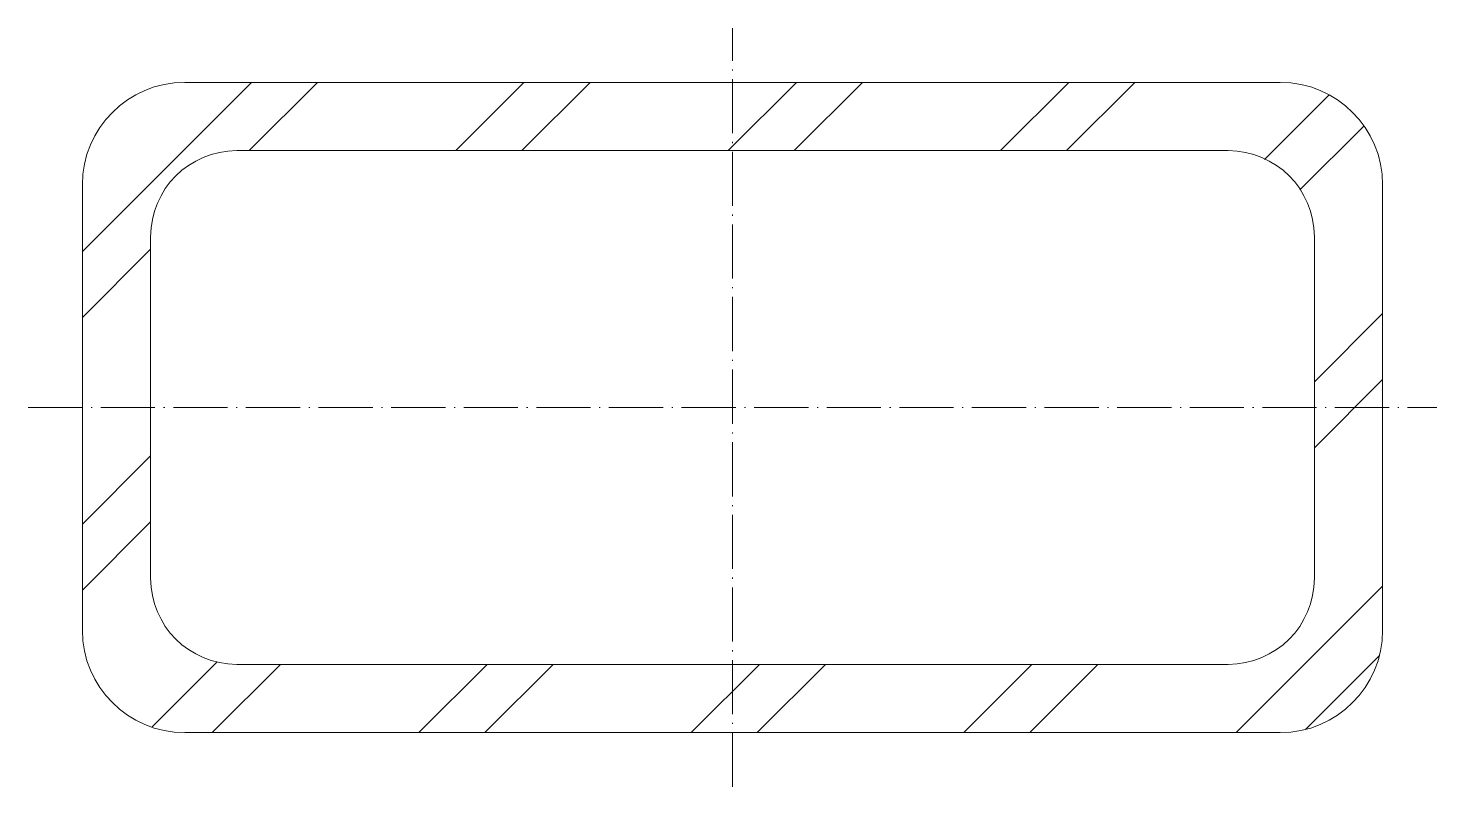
# Model space of a CAD drawing. Header units: metres. Extents: x -65 to 65, y -35 to 35.
import ezdxf

# ---------------------------------------------------------------- set-up
doc = ezdxf.new("R2010")
doc.units = ezdxf.units.M
doc.linetypes.add('MV_hartlijn_staal', pattern=[6.6, 5, -0.8, 0, -0.8])
doc.layers.add('A-DETL-GENF', color=92, linetype='Continuous', lineweight=18)

# ---------------------------------------------------------------- blocks, each defined once
blk = doc.blocks.new('28 Staalprofielen- koker RHS-2d - K120_60_6_3-3531673-00_0 Basismaterialen')
at = {"layer": 'A-DETL-GENF', "lineweight": 13}
h = blk.add_hatch(dxfattribs=at)
h.set_pattern_fill('FP_367', color=256, style=0, pattern_type=2)
h.set_pattern_definition([(45, (4420.222, 4570.046), (-12.57236, 12.57236), []), (45, (4420.222, 4589.096), (-12.57236, 12.57236), [])])
h.paths.add_polyline_path([(50.55, -30), (53, -29.68), (55.27, -28.73), (57.23, -27.23), (58.73, -25.28), (59.68, -23), (60, -20.55), (60, 20.55), (59.68, 23), (58.73, 25.27), (57.23, 27.23), (55.27, 28.73), (53, 29.68), (50.55, 30), (-50.55, 30), (-53, 29.68), (-55.28, 28.73), (-57.23, 27.23), (-58.73, 25.27), (-59.68, 23), (-60, 20.55), (-60, -20.55), (-59.68, -23), (-58.73, -25.28), (-57.23, -27.23), (-55.28, -28.73), (-53, -29.68), (-50.55, -30)])
h.paths.add_polyline_path([(-45.75, -23.7), (-47.81, -23.43), (-49.73, -22.63), (-51.37, -21.37), (-52.63, -19.73), (-53.43, -17.81), (-53.7, -15.75), (-53.7, 15.75), (-53.43, 17.81), (-52.63, 19.72), (-51.37, 21.37), (-49.73, 22.63), (-47.81, 23.43), (-45.75, 23.7), (45.75, 23.7), (47.81, 23.43), (49.72, 22.63), (51.37, 21.37), (52.63, 19.72), (53.43, 17.81), (53.7, 15.75), (53.7, -15.75), (53.43, -17.81), (52.63, -19.73), (51.37, -21.37), (49.72, -22.63), (47.81, -23.43), (45.75, -23.7)])
at = {"layer": 'A-DETL-GENF', "linetype": 'MV_hartlijn_staal', "lineweight": 13}
for p, q in [((0, -35), (0, 35)), ((-65, 0), (65, 0))]:
    blk.add_line(p, q, dxfattribs=at)
at = {"layer": 'A-DETL-GENF'}
for p, q in [((50.55, 30), (-50.55, 30)), ((-50.55, 30), (50.55, 30)), ((-45.75, 23.7), (45.75, 23.7)), ((-45.75, 23.7), (45.75, 23.7)), ((-60, 20.55), (-60, -20.55)), ((-60, -20.55), (-60, 20.55)), ((60, -20.55), (60, 20.55)), ((60, 20.55), (60, -20.55)), ((-53.7, -15.75), (-53.7, 15.75)), ((-53.7, -15.75), (-53.7, 15.75)), ((53.7, 15.75), (53.7, -15.75)), ((53.7, 15.75), (53.7, -15.75)), ((45.75, -23.7), (-45.75, -23.7)), ((45.75, -23.7), (-45.75, -23.7)), ((-50.55, -30), (50.55, -30)), ((50.55, -30), (-50.55, -30))]:
    blk.add_line(p, q, dxfattribs=at)
for centre, radius, start, end in [((-50.55, 20.55), 9.45, 90, 180), ((-50.55, 20.55), 9.45, 90, 180), ((50.55, 20.55), 9.45, 360, 90), ((50.55, 20.55), 9.45, 360, 90), ((-45.75, 15.75), 7.95, 90, 180), ((-45.75, 15.75), 7.95, 90, 180), ((45.75, 15.75), 7.95, 360, 90), ((45.75, 15.75), 7.95, 360, 90), ((-45.75, -15.75), 7.95, 180, 270), ((-45.75, -15.75), 7.95, 180, 270), ((45.75, -15.75), 7.95, 270, 0), ((45.75, -15.75), 7.95, 270, 360), ((-50.55, -20.55), 9.45, 180, 270), ((-50.55, -20.55), 9.45, 180, 270), ((50.55, -20.55), 9.45, 270, 0), ((50.55, -20.55), 9.45, 270, 0)]:
    blk.add_arc(centre, radius, start, end, dxfattribs=at)

msp = doc.modelspace()

# ---------------------------------------------------------------- block references
msp.add_blockref('28 Staalprofielen- koker RHS-2d - K120_60_6_3-3531673-00_0 Basismaterialen', (0, 0))

doc.saveas('drawing.dxf')
